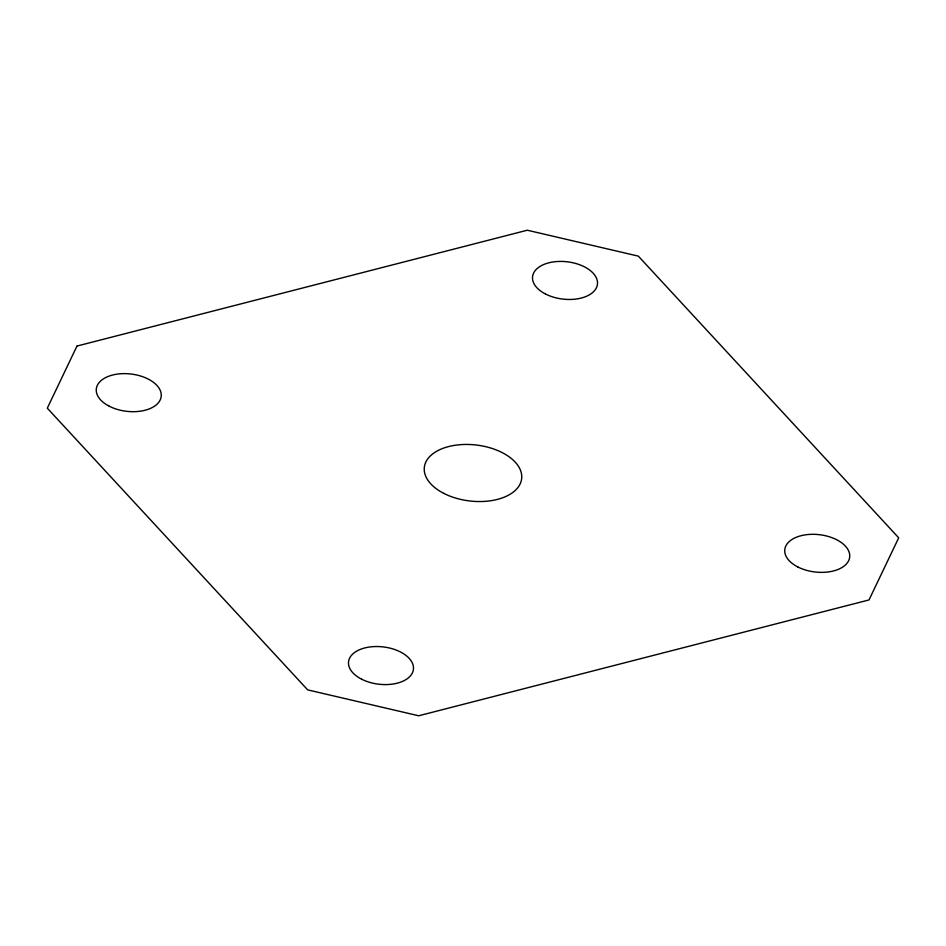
<?xml version="1.0" encoding="UTF-8"?>
<svg xmlns="http://www.w3.org/2000/svg" width="946" height="946" viewBox="0 0 946 946"><rect width="100%" height="100%" fill="white"/><g stroke="black" fill="none" stroke-linecap="round" stroke-linejoin="round"><path stroke-width="1.42" d="M76.981 346.059L47.3 408.175L307.663 689.87L418.711 715.779L869.019 599.941L898.7 537.825L638.337 256.13L527.289 230.221L76.981 346.059M361.526 679.145A32.661 18.778 6.7 0 0 413.272 670.312A32.661 18.778 6.7 0 0 368.171 647.218A32.661 18.778 6.7 0 0 361.526 679.145M797.762 566.926A32.661 18.778 6.7 0 0 849.52 558.093A32.661 18.778 6.7 0 0 804.419 534.998A32.661 18.778 6.7 0 0 797.762 566.926M109.298 406.248A32.661 18.778 6.7 0 0 161.045 397.415A32.661 18.778 6.7 0 0 115.944 374.32A32.661 18.778 6.7 0 0 109.298 406.248M443.804 493.374A48.991 28.167 6.7 0 0 521.423 480.13A48.991 28.167 6.7 0 0 453.773 445.483A48.991 28.167 6.7 0 0 443.804 493.374M545.546 294.029A32.661 18.778 6.7 0 0 597.293 285.195A32.661 18.778 6.7 0 0 552.192 262.101A32.661 18.778 6.7 0 0 545.546 294.029"/></g></svg>
